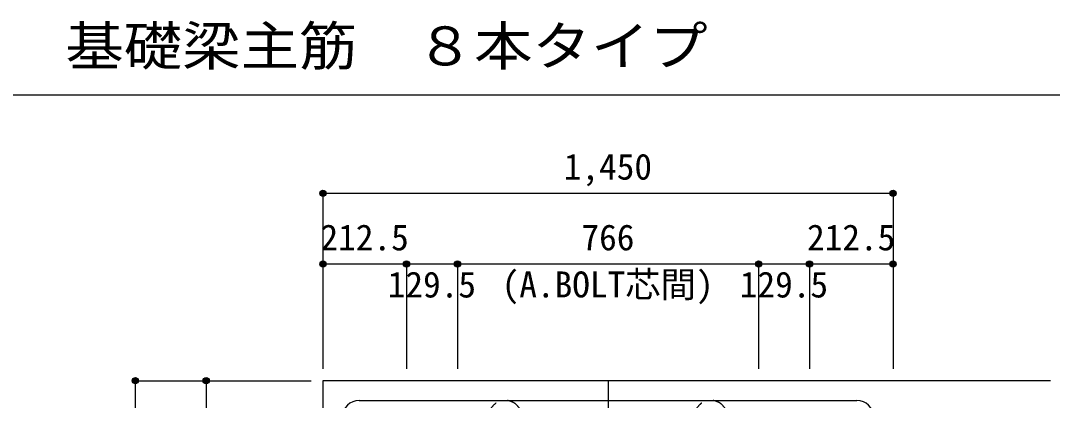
# Model space of a CAD drawing. Units: millimetres at full size, sheet at 1:30. Extents: x -5973 to 5954, y -4195 to 4201.
# Drawn here: x -942 to 1683, y -1000 to -33 of the extents above; entities that cross this region are included whole.
import ezdxf
from ezdxf.enums import TextEntityAlignment as Align

# ---------------------------------------------------------------- set-up
doc = ezdxf.new("R2010")
doc.units = ezdxf.units.MM
doc.header["$LTSCALE"] = 30
doc.header["$PDMODE"] = 32
doc.header["$PDSIZE"] = 15
doc.linetypes.add('CHAIN1', pattern=[8, 5, -1, 1, -1])
doc.linetypes.add('DASHED2', pattern=[3, 2, -1])
for name, color, linetype in [('0-1_躯体線', 2, 'Continuous'), ('0-4_フープ筋', 7, 'Continuous'), ('0-7_文字', 4, 'Continuous'), ('0-C', 7, 'DASHED2'), ('0-D_寸法', 4, 'Continuous'), ('6-7_文字', 7, 'Continuous'), ('F-0_枠', 6, 'Continuous')]:
    doc.layers.add(name, color=color, linetype=linetype)
doc.styles.add('ＭＳ ゴシック', font='')
doc.styles.get('ＭＳ ゴシック').set_extended_font_data('MS Gothic')

msp = doc.modelspace()

# ---------------------------------------------------------------- linework, layer by layer
at = {"layer": '0-1_躯体線'}
for p, q in [((1677.44, -949.89), (-172.56, -949.89)), ((-172.56, -949.89), (-172.56, -2399.89))]:
    msp.add_line(p, q, dxfattribs=at)
at = {"layer": '0-4_フープ筋'}
msp.add_line((-80.56, -999.89), (1185.44, -999.89), dxfattribs=at)
for centre, start, end in [((-80.56, -1041.89), 90, 180), ((1185.44, -1041.89), 0, 90)]:
    msp.add_arc(centre, 42, start, end, dxfattribs=at)
at = {"layer": '0-C'}
for centre in [(290.94, -1041.89), (813.94, -1041.89)]:
    msp.add_arc(centre, 42, 0, 180, dxfattribs=at)
at = {"layer": '0-D_寸法'}
for p, q in [((-172.56, -472.85), (-172.56, -652.85)), ((-172.56, -472.85), (1277.44, -472.85)), ((1277.44, -472.85), (1277.44, -652.85)), ((-172.56, -652.85), (-172.56, -919.89)), ((39.94, -652.85), (-172.56, -652.85)), ((-172.56, -652.85), (-172.56, -919.89)), ((169.44, -652.85), (39.94, -652.85)), ((39.94, -652.85), (39.94, -919.89)), ((935.44, -652.85), (169.44, -652.85)), ((169.44, -652.85), (169.44, -919.89)), ((1064.94, -652.85), (935.44, -652.85)), ((935.44, -652.85), (935.44, -919.89)), ((1277.44, -652.85), (1064.94, -652.85)), ((1064.94, -652.85), (1064.94, -919.89)), ((1277.44, -652.85), (1277.44, -919.89)), ((-649.6, -949.89), (-469.6, -949.89)), ((-649.6, -949.89), (-469.6, -949.89)), ((-649.6, -2399.89), (-649.6, -949.89)), ((-469.6, -949.89), (-469.6, -1325.39)), ((-469.6, -949.89), (-202.56, -949.89))]:
    msp.add_line(p, q, dxfattribs=at)
at = {"layer": '0-D_寸法', "linetype": 'CHAIN1'}
msp.add_line((552.44, -949.89), (552.44, -2799.89), dxfattribs=at)
at = {"layer": '0-D_寸法'}
for centre, radius in [((-172.56, -472.85), 8), ((-172.56, -472.85), 7.2), ((-172.56, -472.85), 6.4), ((-172.56, -472.85), 5.6), ((-172.56, -472.85), 4.8), ((-172.56, -472.85), 4), ((-172.56, -472.85), 3.2), ((-172.56, -472.85), 2.4), ((-172.56, -472.85), 1.6), ((-172.56, -472.85), 0.8), ((1277.44, -472.85), 8), ((1277.44, -472.85), 7.2), ((1277.44, -472.85), 6.4), ((1277.44, -472.85), 5.6), ((1277.44, -472.85), 4.8), ((1277.44, -472.85), 4), ((1277.44, -472.85), 3.2), ((1277.44, -472.85), 2.4), ((1277.44, -472.85), 1.6), ((1277.44, -472.85), 0.8), ((-172.56, -652.85), 8), ((-172.56, -652.85), 7.2), ((-172.56, -652.85), 6.4), ((-172.56, -652.85), 5.6), ((-172.56, -652.85), 4.8), ((-172.56, -652.85), 4), ((-172.56, -652.85), 3.2), ((-172.56, -652.85), 2.4), ((-172.56, -652.85), 1.6), ((-172.56, -652.85), 0.8), ((39.94, -652.85), 8), ((39.94, -652.85), 7.2), ((39.94, -652.85), 6.4), ((39.94, -652.85), 5.6), ((39.94, -652.85), 4.8), ((39.94, -652.85), 4), ((39.94, -652.85), 3.2), ((39.94, -652.85), 2.4), ((39.94, -652.85), 1.6), ((39.94, -652.85), 0.8), ((169.44, -652.85), 8), ((169.44, -652.85), 7.2), ((169.44, -652.85), 6.4), ((169.44, -652.85), 5.6), ((169.44, -652.85), 4.8), ((169.44, -652.85), 4), ((169.44, -652.85), 3.2), ((169.44, -652.85), 2.4), ((169.44, -652.85), 1.6), ((169.44, -652.85), 0.8), ((935.44, -652.85), 8), ((935.44, -652.85), 7.2), ((935.44, -652.85), 6.4), ((935.44, -652.85), 5.6), ((935.44, -652.85), 4.8), ((935.44, -652.85), 4), ((935.44, -652.85), 3.2), ((935.44, -652.85), 2.4), ((935.44, -652.85), 1.6), ((935.44, -652.85), 0.8), ((1064.94, -652.85), 8), ((1064.94, -652.85), 7.2), ((1064.94, -652.85), 6.4), ((1064.94, -652.85), 5.6), ((1064.94, -652.85), 4.8), ((1064.94, -652.85), 4), ((1064.94, -652.85), 3.2), ((1064.94, -652.85), 2.4), ((1064.94, -652.85), 1.6), ((1064.94, -652.85), 0.8), ((1277.44, -652.85), 8), ((1277.44, -652.85), 7.2), ((1277.44, -652.85), 6.4), ((1277.44, -652.85), 5.6), ((1277.44, -652.85), 4.8), ((1277.44, -652.85), 4), ((1277.44, -652.85), 3.2), ((1277.44, -652.85), 2.4), ((1277.44, -652.85), 1.6), ((1277.44, -652.85), 0.8), ((-649.6, -949.89), 8), ((-649.6, -949.89), 7.2), ((-649.6, -949.89), 6.4), ((-649.6, -949.89), 5.6), ((-469.6, -949.89), 8), ((-469.6, -949.89), 7.2), ((-469.6, -949.89), 6.4), ((-469.6, -949.89), 5.6), ((-649.6, -949.89), 4.8), ((-649.6, -949.89), 4), ((-649.6, -949.89), 3.2), ((-649.6, -949.89), 2.4), ((-649.6, -949.89), 1.6), ((-649.6, -949.89), 0.8), ((-469.6, -949.89), 4.8), ((-469.6, -949.89), 4), ((-469.6, -949.89), 3.2), ((-469.6, -949.89), 2.4), ((-469.6, -949.89), 1.6), ((-469.6, -949.89), 0.8)]:
    msp.add_circle(centre, radius, dxfattribs=at)
at = {"layer": '0-D_寸法', "color": 7}
for p in [(-172.56, -472.85), (-172.56, -472.85), (1277.44, -472.85), (-172.56, -652.85), (-172.56, -652.85), (-172.56, -652.85), (39.94, -652.85), (39.94, -652.85), (39.94, -652.85), (169.44, -652.85), (169.44, -652.85), (169.44, -652.85), (935.44, -652.85), (935.44, -652.85), (935.44, -652.85), (1064.94, -652.85), (1064.94, -652.85), (1064.94, -652.85), (1277.44, -652.85), (1277.44, -652.85), (1277.44, -652.85), (-649.6, -949.89), (-469.6, -949.89), (-469.6, -949.89)]:
    msp.add_point(p, dxfattribs=at)
at = {"layer": 'F-0_枠', "color": 2}
msp.add_line((-5972.88, -222.05), (3723.6, -222.05), dxfattribs=at)

# ---------------------------------------------------------------- texts
at = {"layer": '0-7_文字', "style": 'ＭＳ ゴシック'}
msp.add_text('(A.BOLT芯間)', height=65.98, dxfattribs=at).set_placement((281.92, -757.62), align=Align.BOTTOM_LEFT)
at = {"layer": '0-D_寸法', "style": 'ＭＳ ゴシック'}
for s, p in [('1,450', (439.94, -457.85)), ('212.5', (-178.81, -637.85)), ('766', (484.94, -637.85)), ('212.5', (1058.69, -637.85)), ('129.5', (-7.81, -757.85)), ('129.5', (887.69, -757.85))]:
    msp.add_text(s, height=65.98, dxfattribs=at).set_placement(p, align=Align.BOTTOM_LEFT)
at = {"layer": '6-7_文字', "color": 2, "style": 'ＭＳ ゴシック', "width": 1.1}
msp.add_text('\u3000\u3000基礎梁主筋\u3000８本タイプ', height=98.97, dxfattribs=at).set_placement((-1124.64, -177.05), align=Align.BOTTOM_LEFT)

doc.saveas('drawing.dxf')
